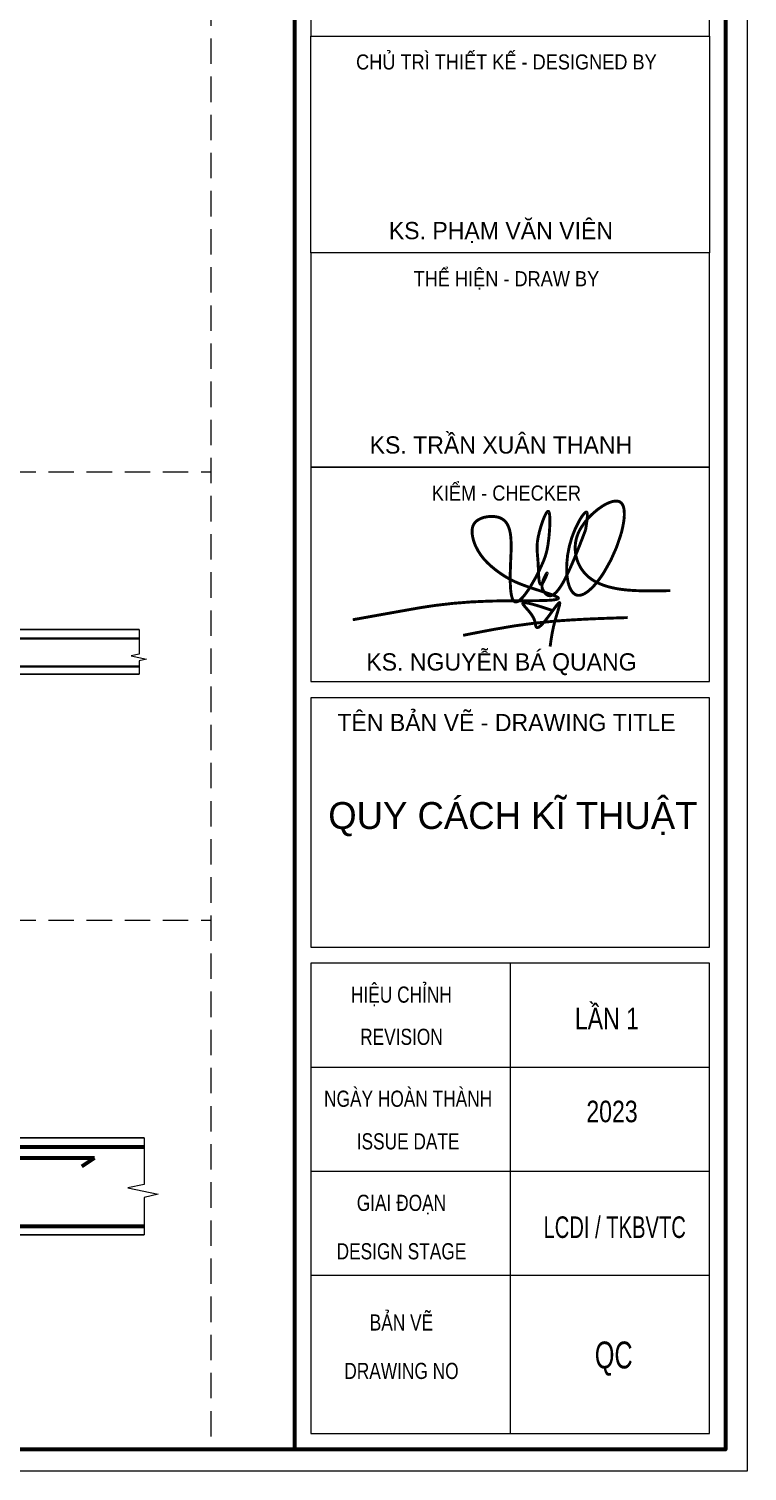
# Model space of a CAD drawing. Header units: millimetres. Extents: x 105214 to 359741, y -482084 to -322745.
# Drawn here: x 310680 to 324798, y -385651 to -357279 of the extents above; entities that cross this region are included whole.
import ezdxf
from ezdxf.enums import TextEntityAlignment as Align

# ---------------------------------------------------------------- set-up
doc = ezdxf.new("R2010")
doc.units = ezdxf.units.MM
doc.header["$LTSCALE"] = 20
doc.header["$MEASUREMENT"] = 0
doc.linetypes.add('HIDDEN', pattern=[0.375, 0.25, -0.125])
doc.layers.get('Defpoints').update_dxf_attribs({"color": 1})
for name, color, linetype, lineweight in [('EG Net dam2', 6, 'Continuous', 35), ('EG Net thay', 7, 'Continuous', 25), ('ISO', 153, 'Continuous', 13), ('LC ISO', 153, 'Continuous', 13), ('LC MANH DUT', 35, 'HIDDEN', 5), ('LC Net dam 1', 30, 'Continuous', 30), ('LC Net dam3', 1, 'Continuous', 60), ('LC Net thay', 7, 'Continuous', 25), ('LC Text1', 3, 'Continuous', 20)]:
    doc.layers.add(name, color=color, linetype=linetype, lineweight=lineweight)
doc.layers.add('Khungten_LCDI', color=7, linetype='Continuous')
doc.styles.add('Khungten', font='VHAVAN.TTF', dxfattribs={"width": 0.9, "height": 5000})
doc.styles.add('Title', font='VHBLACK.TTF', dxfattribs={"width": 0.8})
doc.styles.add('VNAVANTH', font='VHAVANB.TTF', dxfattribs={"width": 0.6})

# ---------------------------------------------------------------- blocks, each defined once
blk = doc.blocks.new('NGUYEN BA QUANG')
at = {"layer": 'LC ISO', "const_width": 54}
for points in [[(906, 1114, 0.006821), (929, 1272, 0.011774), (937, 1340, 0.026266), (938, 1394, 0.052103), (935, 1423, 0.076783), (930, 1436, 0.163971), (923, 1442, 0.170042), (914, 1442, 0.080479), (902, 1436, 0.05585), (881, 1417, 0.031056), (847, 1375, 0.025203), (791, 1286, 0.116129), (556, 476, 0.061974), (575, 166, 0.045365), (610, 47, 0.070676), (660, -41, 0.091415), (710, -86, 0.146905), (783, -104, 0.068448), (833, -95, 0.049636), (885, -72, 0.053986), (978, -6, 0.029209), (1056, 69, 0.021304), (1134, 162, 0.025491), (1250, 329, 0.068873), (1561, 1027, 0.01773), (1596, 1171, 0.037697), (1624, 1368, 0.029037), (1623, 1453, 0.04288), (1613, 1525, 0.066726), (1590, 1583, 0.100495), (1556, 1623, 0.111871), (1508, 1644, 0.054631), (1469, 1647, 0.041179), (1426, 1643, 0.04561), (1355, 1623, 0.04967), (1225, 1558, 0.109429), (829, 1164, 0.05047), (753, 1012, 0.368126), (1079, 156, 0.040655), (1223, 90, 0.031441), (1383, 42, 0.023503), (1557, 9, 0.017084), (1742, -10, 0.011936), (1936, -19, 0.009133), (2206, -21, 0.002915), (2480, -16)], [(-3416, -557, -0.001023), (-2231, -345, -0.008385), (-1869, -289, -0.026114), (-905, -212, -0.007166), (-491, -205, 0.001773), (-49, -203, 0.009736), (200, -197, 0.025773), (331, -186, 0.054465), (383, -173, 0.09183), (397, -166, 0.386262), (399, -152, 0.129793), (379, -135, 0.036801), (321, -108, 0.016128), (184, -59, -0.006736), (-183, 62, -0.023924), (-416, 154, -0.046785), (-684, 310, -0.041509), (-918, 503, -0.092678), (-1136, 813, -0.077778), (-1199, 1035, -0.070106), (-1196, 1141, -0.201572), (-1106, 1286, -0.091887), (-982, 1343, -0.118851), (-732, 1351, -0.227561), (-543, 1208, -0.055716), (-508, 1121, -0.035741), (-487, 1019, -0.022757), (-478, 904, -0.018678), (-477, 714, 0.005361), (-493, 294, 0.022501), (-487, 25, 0.024956), (-474, -85, 0.051878), (-451, -169, 0.084004), (-427, -209, 0.302699), (-372, -224, 0.091028), (-331, -204, 0.045769), (-285, -164, 0.031407), (-218, -87, 0.026473), (-114, 66, 0.038878), (124, 530, 0.063388), (207, 831, 0.030377), (243, 1236, 0.019395), (241, 1350, 0.050857), (231, 1429, 0.089259), (221, 1451, 0.446193), (202, 1454, 0.08967), (185, 1438, 0.048315), (156, 1388, 0.024568), (114, 1288, 0.037087), (24, 971, 0.06811), (7, 722, 0.007404), (19, 571, -0.009821), (27, 442, 0.013775), (38, 214, 0.023991), (46, 154, 0.068642), (58, 113, 0.168495), (71, 99, 0.190472), (82, 99, 0.135753), (102, 116, 0.042547), (133, 165, 0.037247), (185, 280, 0.083462), (192, 310, 0.752396), (189, 311, 0.077103), (170, 286, 0.067778), (106, 135, 0.079642), (97, 52, 0.07615), (107, 12, 0.090818), (168, -77, 0.162992), (233, -111, 0.134535), (287, -101, 0.046135), (315, -85, 0.0589), (372, -33, 0.033446), (431, 44, 0.020493), (492, 142, 0.018931), (584, 325, 0.012315), (712, 617, 0.006262), (906, 1114)], [(274, -380, 0.002584), (99, -322, 0.004829), (-9, -289, 0.009549), (-104, -262, 0.02019), (-180, -245, 0.020391), (-210, -242, 0.037792), (-233, -241, 0.083891), (-249, -244, 0.129866), (-256, -250, 0.170647), (-258, -257, 0.074142), (-257, -264, 0.04333), (-253, -271, 0.038982), (-240, -290, 0.018381), (-209, -327, -0.006145), (-155, -388, -0.017161), (-112, -442, -0.029179), (-72, -502, -0.056277), (-39, -577, -0.025416), (-31, -610, -0.003247), (-24, -652, 0.033316), (-18, -677, 0.055631), (-12, -689, 0.087521), (-5, -698, 0.15828), (8, -703, 0.07777), (18, -702, 0.051495), (30, -698, 0.04838), (50, -685, 0.02792), (72, -667, 0.021215), (104, -635, 0.012757), (138, -596, 0.011354), (192, -528, 0.005945), (265, -430, -0.007904), (360, -301, -0.011483), (384, -270, -0.027823), (404, -249, -0.066961), (415, -240, -0.123545), (420, -238, -0.248584), (424, -240, -0.12084), (426, -246, -0.064597), (426, -260, -0.027008), (421, -289, -0.011306), (411, -326, -0.007085), (384, -419, 0.007773), (340, -569, 0.03162), (266, -923, 0.004795), (248, -1055)], [(-1368, -847, -0.004051), (-800, -737, -0.026384), (342, -582, -0.006339), (726, -556, -0.004215), (1111, -537, -0.002629), (1689, -517)]]:
    blk.add_lwpolyline(points, format="xyb", dxfattribs=at)
blk = doc.blocks.new('lcdi fix')
at = {"layer": 'Defpoints', "lineweight": 0}
blk.add_lwpolyline([(-1200, -14850), (-1200, 14850), (40800, 14850), (40800, -14850)], close=True, dxfattribs=at)
at = {"layer": 'Khungten_LCDI', "color": 5, "lineweight": 60}
blk.add_line((36600, 14650), (36600, -14650), dxfattribs=at)
at = {"layer": 'Khungten_LCDI', "color": 5, "lineweight": 25}
blk.add_line((40600, -14650), (40600, 14650), dxfattribs=at)
at = {"layer": 'Khungten_LCDI', "color": 9, "lineweight": 15}
for p, q in [((38600, -10133), (38600, -14500)), ((40450, -11100), (36750, -11100)), ((40450, -12067), (36750, -12067)), ((40450, -13033), (36750, -13033))]:
    blk.add_line(p, q, dxfattribs=at)
at = {"layer": 'Khungten_LCDI', "color": 5, "lineweight": 60}
blk.add_lwpolyline([(0, -14650), (0, 14650), (40600, 14650), (40600, -14650)], close=True, dxfattribs=at)
at = {"layer": 'Khungten_LCDI', "color": 9, "lineweight": 15}
for points in [[(36750, -1522), (40450, -1522), (40450, 446), (36750, 446)], [(36750, -1522), (40450, -1522), (40450, -3536), (36750, -3536)], [(36750, -1522), (40450, -1522), (40450, -3536), (36750, -3536)], [(36750, -5526), (40450, -5526), (40450, -3536), (36750, -3536)], [(36750, -7517), (40450, -7517), (40450, -5526), (36750, -5526)], [(36750, -9983), (40450, -9983), (40450, -7667), (36750, -7667)], [(36750, -14500), (40450, -14500), (40450, -10133), (36750, -10133)]]:
    blk.add_lwpolyline(points, close=True, dxfattribs=at)
at = {"layer": 'LC Net dam 1', "xscale": 0.4999997600305494, "yscale": 0.4999997600305494, "zscale": 0.4999997600305494}
blk.add_blockref('NGUYEN BA QUANG', (38848, -6664), dxfattribs=at)
at = {"color": 7}
for s, height, style, width, p in [('chñ tr× thiÕt kÕ - designed by', 140, 'Khungten', 0.9, (38566, -1832)), ('thÓ hiÖn - draw by', 140, 'Khungten', 0.9, (38566, -3845)), ('kiÓm - checker', 140, 'Khungten', 0.9, (38566, -5836)), ('hiÖu chØnh', 150, 'Khungten', 0.8, (37592, -10499)), ('revision', 150, 'Khungten', 0.8, (37592, -10891)), ('ngµy hoµn thµnh', 150, 'Khungten', 0.8, (37654, -11466)), ('issue date', 150, 'Khungten', 0.8, (37654, -11862)), ('giai ®o¹n', 150, 'Khungten', 0.8, (37592, -12433)), ('lcdi / tkbvtc', 200, 'Title', 0.7, (39571, -12684)), ('design stage', 150, 'Khungten', 0.8, (37592, -12883)), ('b¶n vÏ', 150, 'Khungten', 0.8, (37592, -13544)), ('drawing nO', 150, 'Khungten', 0.8, (37592, -13994))]:
    blk.add_text(s, height=height, dxfattribs=dict(at, style=style, width=width)).set_placement(p, align=Align.CENTER)
for s, style, p in [('Ks. ph¹m v¨n viªn', 'VNAVANTH', (38515, -3408)), ('Ks. trÇn xu©n thanh', 'VNAVANTH', (38515, -5399)), ('ks. nguyÔn b¸ quang', 'VNAVANTH', (38520, -7414)), ('tªn b¶n vÏ - drawing title', 'Khungten', (38566, -7977))]:
    blk.add_text(s, height=160, dxfattribs=dict(at, style=style)).set_placement(p, align=Align.CENTER)
at = {"color": 7, "style": 'Khungten', "width": 0.8}
for tag, p in [('REVISION', (39499, -10746)), ('NGAYHT', (39546, -11609))]:
    blk.add_attdef(tag, text='', height=200, dxfattribs=at).set_placement(p, align=Align.CENTER)
at = {"layer": 'LC Text1', "style": 'Title', "width": 1.485915}
for tag, p, p2 in [('TENBANVE1', (36913, -8886), (40339, -8886)), ('TENBANVE2', (36913, -9562), (40339, -9562))]:
    blk.add_attdef(tag, text='', height=250, dxfattribs=at).set_placement(p, p2, align=Align.FIT)
at = {"layer": 'LC Text1', "style": 'Title', "width": 0.7}
blk.add_attdef('SOBANVE', text='', height=250, dxfattribs=at).set_placement((39562, -13896), align=Align.CENTER)

msp = doc.modelspace()

# ---------------------------------------------------------------- linework, layer by layer
at = {"layer": 'EG Net dam2'}
msp.add_line((312850.5, -369274.4), (286197.8, -369274.4), dxfattribs=at)
for points in [[(286197.8, -369825.1), (311619.3, -369825.1)], [(302198.6, -369825.1), (312850.5, -369825.1)]]:
    msp.add_lwpolyline(points, dxfattribs=at)
at = {"layer": 'EG Net thay'}
for p, q in [((286197.8, -369094.4), (311619.3, -369094.4)), ((302198.6, -369094.4), (312850.5, -369094.4)), ((307972.1, -369973.8), (312850.5, -369973.8)), ((312945.4, -379095.6), (308071.9, -379095.6)), ((312945.4, -381002.1), (308072.1, -381002.1))]:
    msp.add_line(p, q, dxfattribs=at)
at = {"layer": 'ISO'}
for points in [[(312850.5, -369094.4), (312850.5, -369581.5), (312690.7, -369612.4), (312990.1, -369674.9), (312850.5, -369708.9), (312850.5, -369973.8)], [(312945.4, -379095.6), (312945.4, -380014.7), (312625.9, -380076.5), (313224.7, -380201.6), (312945.4, -380269.6), (312945.4, -381002.1)]]:
    msp.add_lwpolyline(points, dxfattribs=at)
at = {"layer": 'LC MANH DUT', "lineweight": 0, "ltscale": 100}
for p, q in [((314254.5, -356718.4), (314254.5, -385227.4)), ((285564.4, -365995), (314254.5, -365995)), ((285564.4, -374811.4), (314254.5, -374811.4))]:
    msp.add_line(p, q, dxfattribs=at)
at = {"layer": 'LC Net dam3'}
for p, q in [((312945.4, -379275.1), (306764.4, -379275.1)), ((311972.4, -379495.1), (303171.7, -379495.1)), ((311972.4, -379495.1), (311724.2, -379658.5)), ((312945.4, -380835.1), (306764.4, -380835.1))]:
    msp.add_line(p, q, dxfattribs=at)

# ---------------------------------------------------------------- block references
at = {"layer": 'LC Net thay'}
ref = msp.add_blockref('lcdi fix', (238382.4, -354198.2), dxfattribs=dict(at, xscale=2.118034286392266, yscale=2.118034286392266, zscale=2.118034286392266))
ref.add_attrib('NGAYHT', '2023', dxfattribs={"layer": 'LC Text1', "height": 423.6, "style": 'Khungten', "width": 0.8}).set_placement((322142.3, -378787.3), align=Align.CENTER)
ref.add_attrib('REVISION', 'lÇn 1', dxfattribs={"layer": 'LC Text1', "height": 423.6, "style": 'Khungten', "width": 0.8}).set_placement((322042.1, -376959.3), align=Align.CENTER)
ref.add_attrib('SOBANVE', 'QC', dxfattribs={"layer": 'LC Text1', "height": 529.51, "style": 'Title', "width": 0.7}).set_placement((322176, -383630.8), align=Align.CENTER)
ref.add_attrib('TENBANVE1', 'QUY C¸CH KÜ THUËT', dxfattribs={"layer": 'LC Text1', "height": 529.509, "style": 'Title', "width": 0.862557}).set_placement((316564.6, -373018.6), (323822.1, -373018.6), align=Align.FIT)

doc.saveas('drawing.dxf')
